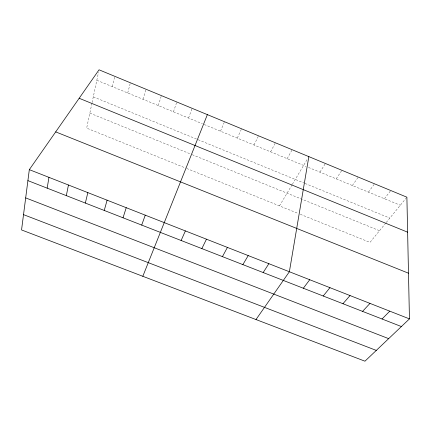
<?xml version="1.0" encoding="UTF-8"?>
<svg xmlns="http://www.w3.org/2000/svg" width="431" height="431" viewBox="0 0 431 431"><rect width="100%" height="100%" fill="white"/><g stroke="black" fill="none" stroke-linecap="round" stroke-linejoin="round"><path stroke-width="0.32" stroke-dasharray="2.15 1.62" d="M91.948 103.187L86.653 128.142L185.465 167.988M92.083 102.551L98.483 72.419M112.302 86.636L114.754 76.314M127.705 92.983L130.394 82.784M143.033 99.292L145.947 89.217M158.279 105.573L161.42 95.623M173.451 111.823L176.818 101.991M188.541 118.04L192.134 108.332M220.473 131.191L224.529 121.736M237.287 138.114L241.586 128.794M254.004 145.005L258.546 135.813M270.63 151.852L275.409 142.79M287.159 158.662L292.175 149.724M279.482 205.899L292.062 184.786M292.385 184.247L307.535 158.823M319.942 172.163L325.421 163.484M336.196 178.854L341.896 170.299M352.353 185.513L358.285 177.082M368.424 192.134L374.577 183.821M384.409 198.718L390.777 190.529M385.815 223.01L369.987 242.4L299.017 213.781M386.214 222.52L406.891 197.193M186.682 168.478L298.408 213.534M89.842 113.116L190.944 154.158M192.188 154.664L379.522 230.714M93.295 96.851L196.892 139.213M198.115 139.714L304.469 183.202M305.083 183.455L389.818 218.102M96.819 80.258L202.36 123.729M204.165 124.473L306.021 166.425M308.44 167.422L400.302 205.264"/><path stroke-width="0.65" d="M29.324 169.647L21.55 229.944L364.949 361.194L409.45 318.886L406.891 197.193L99.038 69.806L29.324 169.647L409.45 318.886M47.173 188.153L48.956 177.351M308.844 156.625L289.373 271.745L255.992 319.549M66.32 195.631L68.459 185.012M85.343 203.066L87.838 192.619M104.248 210.452L107.098 200.178M123.034 217.795L126.229 207.694M141.707 225.09L145.242 215.155M142.823 276.293L207.37 114.635M181.128 240.493L185.378 230.914M201.853 248.59L206.476 239.2M222.434 256.628L227.423 247.421M242.868 264.612L248.218 255.588M263.163 272.543L268.869 263.697M303.338 288.237L309.738 279.741M323.218 296.005L329.957 287.676M342.957 303.72L350.037 295.564M362.568 311.381L369.981 303.392M382.044 318.994L389.786 311.166M23.522 214.638L376.301 350.403M25.682 197.899L388.67 338.642M27.907 180.627L401.39 326.553M55.696 131.881L408.486 273.195M79.164 98.268L407.624 232.18"/></g></svg>
